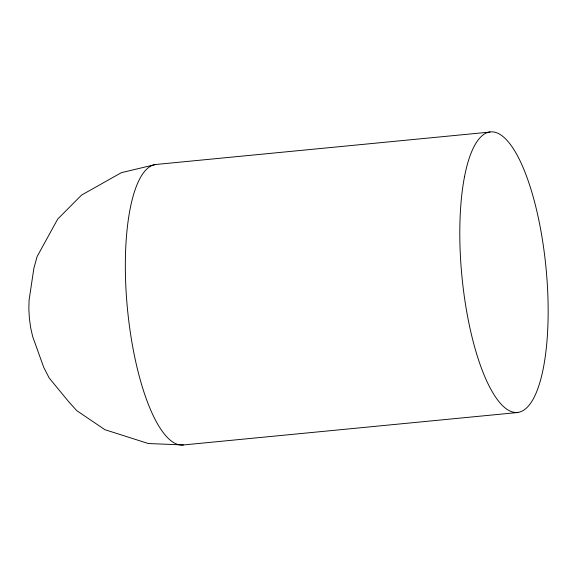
<?xml version="1.0" encoding="UTF-8"?>
<svg xmlns="http://www.w3.org/2000/svg" width="577" height="577" viewBox="0 0 577 577"><rect width="100%" height="100%" fill="white"/><g stroke="black" fill="none" stroke-linecap="round" stroke-linejoin="round"><path stroke-width="0.87" d="M490.068 132.054L155.566 164.51L121.415 172.646L81.545 195.091L57.7 219.094L37.108 256.556L33.877 268.24L29.066 300.292L28.85 309.178L29.413 318.619L30.718 327.967L32.673 336.586L43.737 367.39L49.189 377.993L68.613 401.621L76.748 410.636L104.877 429.685L148.354 443.533L183.464 444.946L517.966 412.49M183.464 444.946A140.918 42.258 84.5 0 1 127.56 309.936A140.918 42.258 84.5 0 1 155.566 164.51M464.492 176.8A140.918 42.258 84.5 0 0 506.635 409.057A140.918 42.258 84.5 0 0 540.93 230.951A140.918 42.258 84.5 0 0 464.492 176.8"/></g></svg>
